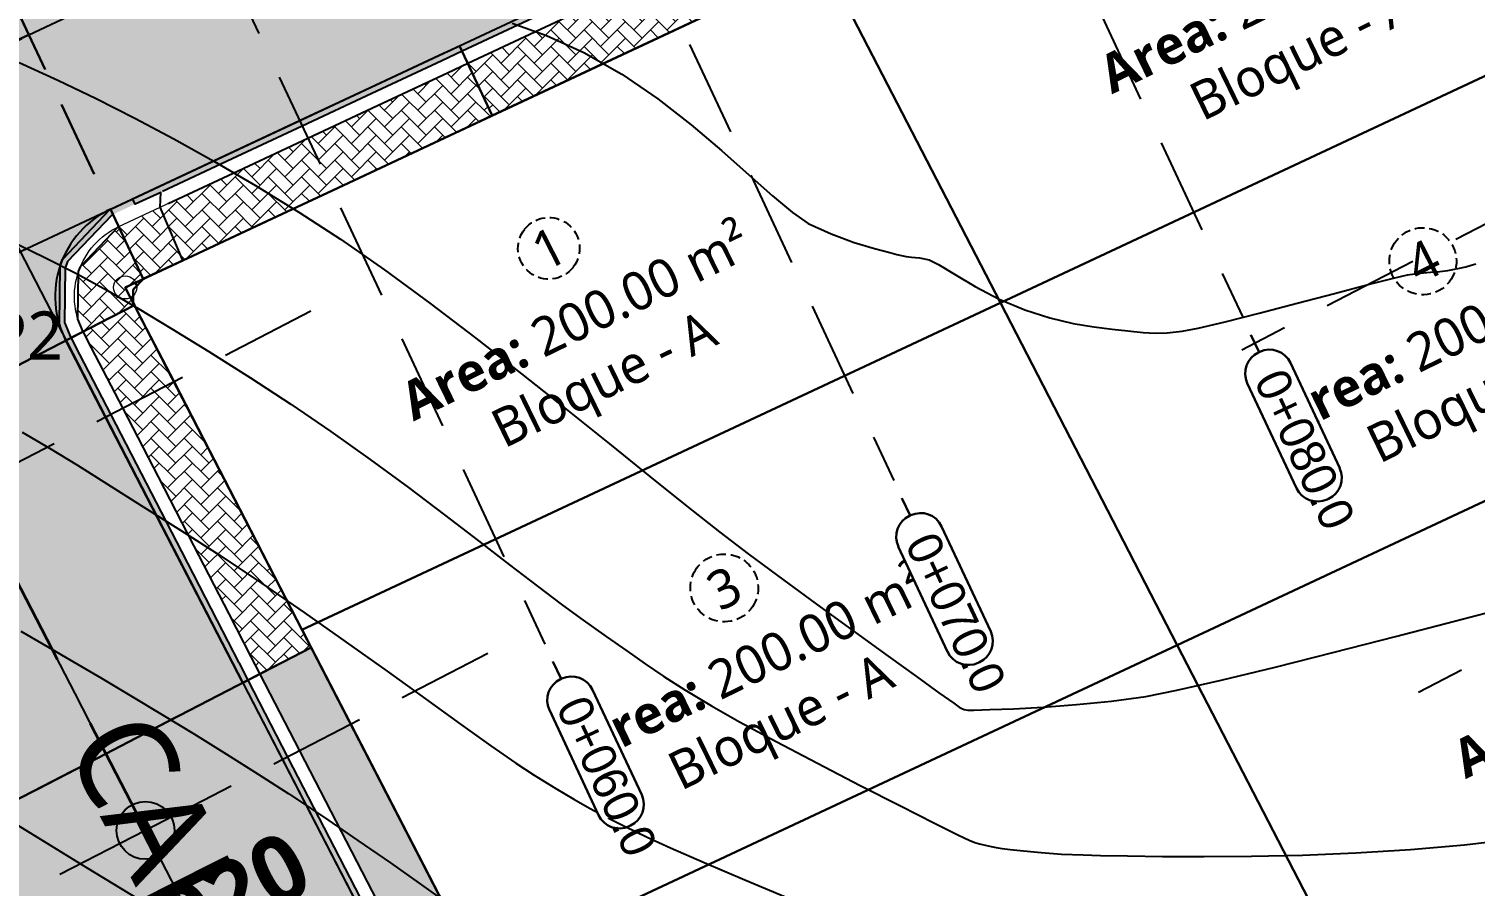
# Model space of a CAD drawing. Header units: millimetres. Extents: x 86 to 591881, y 99 to 1307229.
# Drawn here: x 590636.43 to 590673.96, y 1307055.26 to 1307077.51 of the extents above; entities that cross this region are included whole.
import ezdxf
from ezdxf.enums import TextEntityAlignment as Align

# ---------------------------------------------------------------- set-up
doc = ezdxf.new("R2010")
doc.units = ezdxf.units.MM
for name, pattern in [('CENTER2', [1.125, 0.75, -0.125, 0.125, -0.125]), ('DASHED', [0.75, 0.5, -0.25]), ('DASHED2', [0.375, 0.25, -0.125]), ('HIDDEN', [0.375, 0.25, -0.125])]:
    doc.linetypes.add(name, pattern=pattern)
for name, color, linetype, lineweight in [('_BLOQUES', 9, 'Continuous', 20), ('_BORDILLOS Y CUNETAS', 252, 'Continuous', 20), ('_TEXTO', 3, 'Continuous', 25), ('COTAS', 40, 'Continuous', 5), ('CUADROS', 9, 'Continuous', 20)]:
    doc.layers.add(name, color=color, linetype=linetype, lineweight=lineweight)
for name, color, linetype in [('_BREAKLINES CORRIDOR', 7, 'Continuous'), ('C-PROP-LINE', 230, 'Continuous'), ('C-PROP-TEXT', 92, 'Continuous'), ('C-ROAD', 7, 'Continuous'), ('C-ROAD-CORR-BNDY', 1, 'CENTER2'), ('C-ROAD-CORR-PATT', 150, 'Continuous'), ('C-ROAD-SAMP', 150, 'HIDDEN'), ('C-ROAD-SAMP-TEXT', 11, 'Continuous'), ('C-ROAD-STAN-MAJR', 11, 'Continuous'), ('C-TINN-BNDY', 110, 'Continuous'), ('C-TOPO-FEAT', 94, 'Continuous'), ('C-TOPO-MAJR', 9, 'Continuous'), ('C-TOPO-MAJR-N', 92, 'Continuous'), ('C-TOPO-MINR', 8, 'Continuous')]:
    doc.layers.add(name, color=color, linetype=linetype)
doc.styles.add('ST - ETIQUETAS', font='', dxfattribs={"height": 2.5})
doc.styles.get("Standard").update_dxf_attribs({"font": 'simplex.shx'})
doc.styles.get('ST - ETIQUETAS').set_extended_font_data('Roboto Thin')

# ---------------------------------------------------------------- blocks, each defined once
blk = doc.blocks.new('MARCA ESTACION')
h = blk.add_hatch(color=7)
h.dxf.hatch_style = 1
h.paths.add_polyline_path([(-3, 0), (0, 0), (0, 3, 0.414214)])
h.paths.add_polyline_path([(3, 0), (0, 0), (0, -3, 0.414214)])
at = {"true_color": 0xffffff}
h = blk.add_hatch(color=7, dxfattribs=at)
h.dxf.hatch_style = 1
h.paths.add_polyline_path([(0, 3), (0, 0), (3, 0, 0.414214)])
h.paths.add_polyline_path([(0, 0), (-3, 0, 0.414214), (0, -3)])
at = {"color": 7, "lineweight": 20}
for points in [[(0, 4), (0, -4)], [(-4, 0), (4, 0)]]:
    blk.add_lwpolyline(points, dxfattribs=at)
at = {"color": 7}
blk.add_circle((0, 0), 3, dxfattribs=at)

msp = doc.modelspace()

# ---------------------------------------------------------------- hatches: boundary and pattern name
at = {"layer": 'C-ROAD-CORR-PATT', "linetype": 'Continuous', "lineweight": 5}
for color, points in [(251, [(590645.485, 1307081.598), (590659.447, 1307088.136), (590662.718, 1307089.668), (590664.839, 1307085.14), (590661.567, 1307083.608), (590647.606, 1307077.07), (590645.485, 1307081.598)]), (3, [(590647.606, 1307077.07), (590661.567, 1307083.608), (590664.839, 1307085.14), (590664.902, 1307085.004), (590661.631, 1307083.472), (590647.669, 1307076.934), (590647.606, 1307077.07)]), (251, [(590636.429, 1307077.357), (590637.712, 1307077.958), (590639.523, 1307078.806), (590641.334, 1307079.654), (590643.146, 1307080.502), (590644.957, 1307081.351), (590645.485, 1307081.598), (590647.606, 1307077.07), (590647.077, 1307076.823), (590645.266, 1307075.974), (590643.455, 1307075.126), (590641.644, 1307074.278), (590639.833, 1307073.43), (590638.55, 1307072.829), (590636.429, 1307077.357)]), (3, [(590638.55, 1307072.829), (590639.833, 1307073.43), (590641.644, 1307074.278), (590643.455, 1307075.126), (590645.266, 1307075.974), (590647.077, 1307076.823), (590647.606, 1307077.07), (590647.669, 1307076.934), (590647.141, 1307076.687), (590645.33, 1307075.839), (590643.519, 1307074.99), (590641.707, 1307074.142), (590639.896, 1307073.294), (590638.613, 1307072.693), (590638.55, 1307072.829)]), (3, [(590637.389, 1307069.417), (590637.222, 1307069.823), (590637.222, 1307069.826), (590637.239, 1307071.359), (590637.243, 1307071.37), (590637.303, 1307071.528), (590637.304, 1307071.531), (590637.305, 1307071.533), (590638.528, 1307072.819), (590638.55, 1307072.829), (590638.613, 1307072.693), (590638.593, 1307072.683), (590637.443, 1307071.475), (590637.442, 1307071.473), (590637.441, 1307071.47), (590637.385, 1307071.322), (590637.381, 1307071.311), (590637.365, 1307069.87), (590637.366, 1307069.867), (590637.522, 1307069.486), (590637.389, 1307069.417)]), (3, [(590637.522, 1307069.486), (590637.633, 1307069.272), (590638.551, 1307067.495), (590639.469, 1307065.718), (590640.387, 1307063.941), (590641.305, 1307062.164), (590641.88, 1307061.051), (590641.881, 1307061.048), (590642.112, 1307060.602), (590641.979, 1307060.533), (590641.748, 1307060.98), (590641.746, 1307060.982), (590641.171, 1307062.095), (590640.253, 1307063.872), (590639.335, 1307065.649), (590638.417, 1307067.426), (590637.5, 1307069.203), (590637.389, 1307069.417), (590637.522, 1307069.486)]), (251, [(590633.835, 1307067.581), (590633.946, 1307067.367), (590634.864, 1307065.59), (590635.782, 1307063.813), (590636.7, 1307062.036), (590637.618, 1307060.259), (590638.193, 1307059.146), (590638.194, 1307059.144), (590638.425, 1307058.697), (590634.871, 1307056.861), (590634.64, 1307057.308), (590634.639, 1307057.31), (590634.064, 1307058.423), (590633.146, 1307060.2), (590632.228, 1307061.977), (590631.31, 1307063.754), (590630.392, 1307065.531), (590630.281, 1307065.746), (590633.835, 1307067.581)]), (3, [(590642.112, 1307060.602), (590643.141, 1307058.61), (590652.32, 1307040.841), (590661.5, 1307023.073), (590666.974, 1307012.477), (590666.975, 1307012.474), (590667.247, 1307011.948), (590667.114, 1307011.879), (590666.842, 1307012.405), (590666.841, 1307012.408), (590661.367, 1307023.004), (590652.187, 1307040.773), (590643.007, 1307058.542), (590641.979, 1307060.533), (590642.112, 1307060.602)]), (251, [(590638.425, 1307058.697), (590639.454, 1307056.706), (590648.633, 1307038.937), (590657.813, 1307021.168), (590663.287, 1307010.572), (590663.288, 1307010.57), (590663.56, 1307010.043), (590660.006, 1307008.207), (590659.734, 1307008.734), (590659.733, 1307008.736), (590654.259, 1307019.332), (590645.079, 1307037.101), (590635.9, 1307054.87), (590634.871, 1307056.861), (590638.425, 1307058.697)])]:
    msp.add_hatch(color=color, dxfattribs=at).paths.add_polyline_path(points, flags=0)
at = {"layer": 'C-ROAD-CORR-PATT', "linetype": 'Continuous', "lineweight": 5, "true_color": 0x898989}
for points in [[(590634.309, 1307081.885), (590635.592, 1307082.486), (590637.403, 1307083.334), (590639.214, 1307084.182), (590641.025, 1307085.03), (590642.836, 1307085.879), (590643.365, 1307086.126), (590645.485, 1307081.598), (590644.957, 1307081.351), (590643.146, 1307080.502), (590641.334, 1307079.654), (590639.523, 1307078.806), (590637.712, 1307077.958), (590636.429, 1307077.357), (590634.309, 1307081.885)], [(590622.527, 1307076.368), (590622.913, 1307076.548), (590624.724, 1307077.397), (590626.535, 1307078.245), (590627.143, 1307078.529), (590628.347, 1307079.093), (590630.158, 1307079.941), (590631.969, 1307080.789), (590633.78, 1307081.638), (590634.309, 1307081.885), (590636.429, 1307077.357), (590635.901, 1307077.11), (590634.09, 1307076.261), (590632.278, 1307075.413), (590630.467, 1307074.565), (590629.263, 1307074.001), (590628.656, 1307073.717), (590626.845, 1307072.869), (590625.033, 1307072.02), (590624.647, 1307071.839), (590622.527, 1307076.368)], [(590633.835, 1307067.581), (590633.306, 1307068.605), (590633.302, 1307068.612), (590630.763, 1307073.528), (590630.733, 1307073.585), (590630.283, 1307074.458), (590630.274, 1307074.474), (590630.289, 1307074.481), (590636.363, 1307077.326), (590636.429, 1307077.357), (590638.55, 1307072.829), (590638.528, 1307072.819), (590637.305, 1307071.533), (590637.304, 1307071.531), (590637.303, 1307071.528), (590637.243, 1307071.37), (590637.239, 1307071.359), (590637.222, 1307069.826), (590637.222, 1307069.823), (590637.389, 1307069.417), (590633.835, 1307067.581)], [(590637.389, 1307069.417), (590637.5, 1307069.203), (590638.417, 1307067.426), (590639.335, 1307065.649), (590640.253, 1307063.872), (590641.171, 1307062.095), (590641.746, 1307060.982), (590641.748, 1307060.98), (590641.979, 1307060.533), (590638.425, 1307058.697), (590638.194, 1307059.144), (590638.193, 1307059.146), (590637.618, 1307060.259), (590636.7, 1307062.036), (590635.782, 1307063.813), (590634.864, 1307065.59), (590633.946, 1307067.367), (590633.835, 1307067.581), (590637.389, 1307069.417)], [(590641.979, 1307060.533), (590643.007, 1307058.542), (590652.187, 1307040.773), (590661.367, 1307023.004), (590666.841, 1307012.408), (590666.842, 1307012.405), (590667.114, 1307011.879), (590663.56, 1307010.043), (590663.288, 1307010.57), (590663.287, 1307010.572), (590657.813, 1307021.168), (590648.633, 1307038.937), (590639.454, 1307056.706), (590638.425, 1307058.697), (590641.979, 1307060.533)]]:
    msp.add_hatch(color=252, dxfattribs=at).paths.add_polyline_path(points, flags=0)
at = {"layer": 'C-ROAD-CORR-PATT', "linetype": 'Continuous', "lineweight": 5}
h = msp.add_hatch(dxfattribs=at)
h.set_pattern_fill('AR-HBONE', color=30, scale=0.003, style=0)
h.set_pattern_definition([(45, (590647.81773, 1307076.6171), (0, 0.4310523), [0.9144, -0.3048]), (135, (590648.03326, 1307076.83263), (4e-17, 0.4310523), [0.9144, -0.3048])])
h.paths.add_polyline_path([(590647.818, 1307076.617), (590661.779, 1307083.155), (590665.051, 1307084.687), (590665.687, 1307083.329), (590662.415, 1307081.797), (590648.454, 1307075.259), (590647.818, 1307076.617)], flags=0)
h = msp.add_hatch(dxfattribs=at)
h.set_pattern_fill('AR-HBONE', color=30, scale=0.003, style=0)
h.set_pattern_definition([(45, (590638.7616, 1307072.3761), (0, 0.431052), [0.9144, -0.3048]), (135, (590638.9771, 1307072.59162), (4e-17, 0.431052), [0.9144, -0.3048])])
h.paths.add_polyline_path([(590638.762, 1307072.376), (590640.045, 1307072.977), (590641.856, 1307073.825), (590643.667, 1307074.673), (590645.478, 1307075.522), (590647.29, 1307076.37), (590647.818, 1307076.617), (590648.454, 1307075.259), (590647.926, 1307075.011), (590646.114, 1307074.163), (590644.303, 1307073.315), (590642.492, 1307072.467), (590640.681, 1307071.619), (590639.398, 1307071.018), (590638.762, 1307072.376)], flags=0)
h = msp.add_hatch(dxfattribs=at)
h.set_pattern_fill('AR-HBONE', color=30, scale=0.003, style=0)
h.set_pattern_definition([(45, (590637.8329, 1307069.6469), (0, 0.431052), [0.9144, -0.3048]), (135, (590638.04843, 1307069.86242), (4e-17, 0.431052), [0.9144, -0.3048])])
h.paths.add_polyline_path([(590637.833, 1307069.647), (590637.7, 1307069.971), (590637.699, 1307069.973), (590637.713, 1307071.2), (590637.716, 1307071.209), (590637.764, 1307071.335), (590637.765, 1307071.337), (590637.766, 1307071.34), (590638.744, 1307072.368), (590638.762, 1307072.376), (590639.398, 1307071.018), (590639.393, 1307071.016), (590639.149, 1307070.759), (590639.149, 1307070.758), (590639.148, 1307070.757), (590639.136, 1307070.726), (590639.136, 1307070.724), (590639.132, 1307070.417), (590639.132, 1307070.416), (590639.166, 1307070.335), (590637.833, 1307069.647)], flags=0)
h = msp.add_hatch(dxfattribs=at)
h.set_pattern_fill('AR-HBONE', color=30, scale=0.003, style=0)
h.set_pattern_definition([(45, (590639.16557, 1307070.33537), (0, 0.431052), [0.9144, -0.3048]), (135, (590639.3811, 1307070.5509), (4e-17, 0.431052), [0.9144, -0.3048])])
h.paths.add_polyline_path([(590639.166, 1307070.335), (590639.276, 1307070.121), (590640.194, 1307068.344), (590641.112, 1307066.567), (590642.03, 1307064.79), (590642.948, 1307063.013), (590643.523, 1307061.9), (590643.525, 1307061.898), (590643.755, 1307061.451), (590642.423, 1307060.762), (590642.192, 1307061.209), (590642.191, 1307061.212), (590641.616, 1307062.325), (590640.698, 1307064.102), (590639.78, 1307065.879), (590638.862, 1307067.655), (590637.944, 1307069.432), (590637.833, 1307069.647), (590639.166, 1307070.335)], flags=0)
h = msp.add_hatch(dxfattribs=at)
h.set_pattern_fill('AR-HBONE', color=30, scale=0.003, style=0)
h.set_pattern_definition([(45, (590643.7554, 1307061.45093), (0, 0.4310523), [0.9144, -0.3048]), (135, (590643.97094, 1307061.66645), (4e-17, 0.4310523), [0.9144, -0.3048])])
h.paths.add_polyline_path([(590643.755, 1307061.451), (590644.784, 1307059.46), (590653.964, 1307041.691), (590663.144, 1307023.922), (590668.617, 1307013.326), (590668.619, 1307013.323), (590668.891, 1307012.797), (590667.558, 1307012.109), (590667.286, 1307012.635), (590667.285, 1307012.638), (590661.811, 1307023.233), (590652.631, 1307041.002), (590643.452, 1307058.771), (590642.423, 1307060.762), (590643.755, 1307061.451)], flags=0)

# ---------------------------------------------------------------- linework, layer by layer
at = {"layer": '_BLOQUES', "color": 140, "linetype": 'Continuous', "lineweight": 25}
msp.add_polyline3d([(590638.927, 1307070.797, 0), (590675.179, 1307087.774, 0), (590702.712, 1307034.462, 0), (590666.46, 1307017.488, 0), (590638.927, 1307070.797, 0)], dxfattribs=at)
at = {"layer": '_BORDILLOS Y CUNETAS'}
for points in [[(590667.299, 1307011.504), (590637.388, 1307069.418, -0.425615), (590638.549, 1307072.829), (590673.895, 1307089.381, -0.402908), (590677.176, 1307088.264), (590708.207, 1307028.18)], [(590667.764, 1307011.695), (590637.833, 1307069.647, -0.425615), (590638.762, 1307072.376), (590674.107, 1307088.928, -0.402908), (590676.732, 1307088.035), (590707.751, 1307027.974)]]:
    msp.add_lwpolyline(points, format="xyb", dxfattribs=at)
at = {"layer": '_BREAKLINES CORRIDOR', "flags": 128}
msp.add_lwpolyline([(590669.157, 1307012.265), (590638.927, 1307070.797), (590675.179, 1307087.774), (590706.383, 1307027.354)], dxfattribs=at)
at = {"layer": 'C-PROP-LINE', "color": 4, "linetype": 'Continuous', "lineweight": 25}
for points in [[(590675.179, 1307087.774, 0), (590657.053, 1307079.286, 0), (590661.642, 1307070.401, 0), (590679.767, 1307078.889, 0), (590675.179, 1307087.774, 0)], [(590657.053, 1307079.286, 0), (590638.927, 1307070.797, 0), (590643.515, 1307061.913, 0), (590661.642, 1307070.4, 0), (590661.642, 1307070.401, 0), (590657.053, 1307079.286, 0)], [(590684.356, 1307070.004, 0), (590679.767, 1307078.889, 0), (590661.642, 1307070.401, 0), (590661.642, 1307070.4, 0), (590666.231, 1307061.516, 0), (590684.356, 1307070.004, 0)], [(590661.642, 1307070.4, 0), (590643.515, 1307061.913, 0), (590648.104, 1307053.028, 0), (590666.231, 1307061.515, 0), (590666.231, 1307061.516, 0), (590661.642, 1307070.4, 0)], [(590688.945, 1307061.119, 0), (590684.356, 1307070.004, 0), (590666.231, 1307061.516, 0), (590666.231, 1307061.515, 0), (590670.82, 1307052.63, 0), (590688.945, 1307061.119, 0)], [(590666.231, 1307061.515, 0), (590648.104, 1307053.028, 0), (590652.693, 1307044.143, 0), (590670.82, 1307052.63, 0), (590670.82, 1307052.63, 0), (590666.231, 1307061.515, 0)]]:
    msp.add_polyline3d(points, dxfattribs=at)
at = {"layer": 'C-PROP-TEXT', "color": 12, "linetype": 'DASHED2', "lineweight": 25, "extrusion": (0, 0, -1)}
for centre, radius, start, end in [((-590649.921, 1307071.812), 0.8, 38.2898, 218.2898), ((-590649.921, 1307071.812), 0.8, 218.2898, 38.2898), ((-590672.604, 1307071.477), 0.87, 26.7393, 206.7393), ((-590672.604, 1307071.477), 0.87, 206.7393, 26.7393), ((-590654.474, 1307062.998), 0.88, 27.7494, 207.7494), ((-590654.474, 1307062.998), 0.88, 207.7494, 27.7494)]:
    msp.add_arc(centre, radius, start, end, dxfattribs=at)
at = {"layer": 'C-ROAD', "color": 2, "linetype": 'HIDDEN', "lineweight": 35, "ltscale": 15, "flags": 128}
for points in [[(590586.998, 1307054.208), (590821.743, 1307164.14)], [(590630.274, 1307074.474), (590663.56, 1307010.043)]]:
    msp.add_lwpolyline(points, dxfattribs=at)
at = {"layer": 'C-ROAD', "color": 7, "linetype": 'Continuous', "lineweight": -3, "flags": 128}
for points in [[(590617.682, 1307063.056), (590647.636, 1307077.084)], [(590638.55, 1307072.829), (590647.606, 1307077.07)], [(590633.828, 1307076.31), (590641.987, 1307060.517)], [(590641.979, 1307060.533), (590637.389, 1307069.417)]]:
    msp.add_lwpolyline(points, dxfattribs=at)
msp.add_lwpolyline([(590638.55, 1307072.829, 0.425648), (590637.389, 1307069.417)], format="xyb", dxfattribs=at)
at = {"layer": 'C-ROAD-CORR-BNDY', "color": 166, "linetype": 'DASHED', "lineweight": 30, "ltscale": 4}
for points in [[(590648.454, 1307075.259), (590662.415, 1307081.797), (590665.687, 1307083.329), (590659.75, 1307096.008), (590656.478, 1307094.476), (590642.516, 1307087.937)], [(590639.398, 1307071.018), (590640.681, 1307071.619), (590642.492, 1307072.467), (590644.303, 1307073.315), (590646.114, 1307074.163), (590647.926, 1307075.011), (590648.454, 1307075.259), (590642.516, 1307087.937), (590641.988, 1307087.69), (590640.177, 1307086.842), (590638.366, 1307085.994), (590636.555, 1307085.145), (590634.743, 1307084.297), (590633.46, 1307083.696)], [(590624.647, 1307071.839), (590625.033, 1307072.02), (590626.845, 1307072.869), (590628.656, 1307073.717), (590629.263, 1307074.001), (590630.467, 1307074.565), (590632.278, 1307075.413), (590634.09, 1307076.261), (590635.901, 1307077.11), (590636.429, 1307077.357), (590633.46, 1307083.696), (590632.932, 1307083.449), (590631.121, 1307082.601), (590629.31, 1307081.752), (590627.498, 1307080.904), (590626.295, 1307080.341), (590625.687, 1307080.056), (590623.876, 1307079.208), (590622.065, 1307078.36), (590621.678, 1307078.179)], [(590639.166, 1307070.335), (590639.132, 1307070.416), (590639.132, 1307070.417), (590639.136, 1307070.724), (590639.136, 1307070.726), (590639.148, 1307070.757), (590639.149, 1307070.758), (590639.149, 1307070.759), (590639.393, 1307071.016), (590639.398, 1307071.018), (590636.429, 1307077.357), (590636.363, 1307077.326), (590630.289, 1307074.481), (590630.274, 1307074.474), (590630.283, 1307074.458), (590630.733, 1307073.585), (590630.763, 1307073.528), (590633.302, 1307068.612), (590633.306, 1307068.605), (590633.835, 1307067.581)], [(590628.504, 1307064.828), (590628.615, 1307064.613), (590629.533, 1307062.836), (590630.451, 1307061.059), (590631.369, 1307059.282), (590632.287, 1307057.505), (590632.862, 1307056.392), (590632.863, 1307056.39), (590633.094, 1307055.943), (590643.755, 1307061.451), (590643.525, 1307061.898), (590643.523, 1307061.9), (590642.948, 1307063.013), (590642.03, 1307064.79), (590641.112, 1307066.567), (590640.194, 1307068.344), (590639.276, 1307070.121), (590639.166, 1307070.335)], [(590633.094, 1307055.943), (590634.123, 1307053.952), (590643.303, 1307036.183), (590652.482, 1307018.414), (590657.956, 1307007.818), (590657.957, 1307007.816), (590658.229, 1307007.289), (590668.891, 1307012.797), (590668.619, 1307013.323), (590668.617, 1307013.326), (590663.144, 1307023.922), (590653.964, 1307041.691), (590644.784, 1307059.46), (590643.755, 1307061.451)]]:
    msp.add_lwpolyline(points, close=True, dxfattribs=at)
at = {"layer": 'C-ROAD-SAMP', "color": 1, "linetype": 'DASHED2', "lineweight": 25, "ltscale": 10}
for points in [[(590650.965, 1307106.249), (590659.447, 1307088.136), (590667.929, 1307070.024)], [(590641.909, 1307102.008), (590650.391, 1307083.895), (590658.873, 1307065.783)], [(590632.852, 1307097.767), (590641.334, 1307079.654), (590649.817, 1307061.542)], [(590703.443, 1307087.528), (590685.673, 1307078.35), (590667.903, 1307069.173)], [(590708.032, 1307078.643), (590690.262, 1307069.465), (590672.492, 1307060.288)], [(590643.748, 1307070.18), (590634.864, 1307065.59), (590625.979, 1307061)], [(590648.338, 1307061.295), (590639.454, 1307056.706), (590630.569, 1307052.116)]]:
    msp.add_lwpolyline(points, dxfattribs=at)
at = {"layer": 'C-TINN-BNDY', "color": 110, "linetype": 'Continuous', "lineweight": -3}
msp.add_polyline3d([(590662.415, 1307081.797, 460.58), (590648.454, 1307075.259, 460.387), (590647.926, 1307075.011, 460.374), (590646.114, 1307074.163, 460.327), (590644.303, 1307073.315, 460.276), (590642.492, 1307072.467, 460.22), (590640.681, 1307071.619, 460.159), (590639.398, 1307071.018, 459.36), (590639.393, 1307071.016, 459.357), (590639.149, 1307070.759, 459.107), (590639.149, 1307070.758, 459.107), (590639.148, 1307070.757, 459.106), (590639.136, 1307070.726, 459.06), (590639.136, 1307070.724, 459.057), (590639.132, 1307070.417, 458.801), (590639.132, 1307070.416, 458.801), (590639.166, 1307070.335, 458.747), (590639.276, 1307070.121, 458.856), (590640.194, 1307068.344, 458.763), (590641.112, 1307066.567, 458.671), (590642.03, 1307064.79, 458.578), (590642.948, 1307063.013, 458.485), (590643.523, 1307061.9, 458.427), (590643.525, 1307061.898, 458.427), (590643.755, 1307061.451, 458.404), (590644.784, 1307059.46, 459.154), (590653.964, 1307041.691, 458.227)], dxfattribs=at)
at = {"layer": 'C-TOPO-FEAT', "color": 94, "linetype": 'Continuous', "lineweight": -3, "flags": 128}
for points in [[(590647.606, 1307077.07), (590661.567, 1307083.608), (590664.839, 1307085.14)], [(590647.669, 1307076.934), (590661.631, 1307083.472), (590664.902, 1307085.004)], [(590647.818, 1307076.617), (590661.779, 1307083.155), (590665.051, 1307084.687)], [(590648.454, 1307075.259), (590662.415, 1307081.797), (590665.687, 1307083.329)], [(590636.429, 1307077.357), (590637.712, 1307077.958), (590639.523, 1307078.806), (590641.334, 1307079.654), (590643.146, 1307080.502), (590644.957, 1307081.351), (590645.485, 1307081.598)], [(590624.647, 1307071.839), (590625.033, 1307072.02), (590626.845, 1307072.869), (590628.656, 1307073.717), (590629.263, 1307074.001), (590630.467, 1307074.565), (590632.278, 1307075.413), (590634.09, 1307076.261), (590635.901, 1307077.11), (590636.429, 1307077.357)], [(590633.835, 1307067.581), (590633.306, 1307068.605), (590633.302, 1307068.612), (590630.763, 1307073.528), (590630.733, 1307073.585), (590630.283, 1307074.458), (590630.274, 1307074.474), (590630.289, 1307074.481), (590636.363, 1307077.326), (590636.429, 1307077.357)], [(590639.833, 1307073.43), (590641.644, 1307074.278), (590643.455, 1307075.126), (590645.266, 1307075.974), (590647.077, 1307076.823), (590647.606, 1307077.07)], [(590639.896, 1307073.294), (590641.707, 1307074.142), (590643.519, 1307074.99), (590645.33, 1307075.839), (590647.141, 1307076.687), (590647.669, 1307076.934)], [(590640.045, 1307072.977), (590641.856, 1307073.825), (590643.667, 1307074.673), (590645.478, 1307075.522), (590647.29, 1307076.37), (590647.818, 1307076.617)], [(590640.681, 1307071.619), (590642.492, 1307072.467), (590644.303, 1307073.315), (590646.114, 1307074.163), (590647.926, 1307075.011), (590648.454, 1307075.259)], [(590637.389, 1307069.417), (590637.222, 1307069.823), (590637.222, 1307069.826), (590637.239, 1307071.359), (590637.243, 1307071.37), (590637.303, 1307071.528), (590637.304, 1307071.531), (590637.305, 1307071.533), (590638.528, 1307072.819), (590638.55, 1307072.829)], [(590637.522, 1307069.486), (590637.366, 1307069.867), (590637.365, 1307069.87), (590637.381, 1307071.311), (590637.385, 1307071.322), (590637.441, 1307071.47), (590637.442, 1307071.473), (590637.443, 1307071.475), (590638.593, 1307072.683), (590638.613, 1307072.693)], [(590637.833, 1307069.647), (590637.7, 1307069.971), (590637.699, 1307069.973), (590637.713, 1307071.2), (590637.716, 1307071.209), (590637.764, 1307071.335), (590637.765, 1307071.337), (590637.766, 1307071.34), (590638.744, 1307072.368), (590638.762, 1307072.376)], [(590639.166, 1307070.335), (590639.132, 1307070.416), (590639.132, 1307070.417), (590639.136, 1307070.724), (590639.136, 1307070.726), (590639.148, 1307070.757), (590639.149, 1307070.758), (590639.149, 1307070.759), (590639.393, 1307071.016), (590639.398, 1307071.018)], [(590639.166, 1307070.335), (590639.276, 1307070.121), (590640.194, 1307068.344), (590641.112, 1307066.567), (590642.03, 1307064.79), (590642.948, 1307063.013), (590643.523, 1307061.9), (590643.525, 1307061.898), (590643.755, 1307061.451)], [(590637.389, 1307069.417), (590637.5, 1307069.203), (590638.417, 1307067.426), (590639.335, 1307065.649), (590640.253, 1307063.872), (590641.171, 1307062.095), (590641.746, 1307060.982), (590641.748, 1307060.98), (590641.979, 1307060.533)], [(590637.522, 1307069.486), (590637.633, 1307069.272), (590638.551, 1307067.495), (590639.469, 1307065.718), (590640.387, 1307063.941), (590641.305, 1307062.164), (590641.88, 1307061.051), (590641.881, 1307061.048), (590642.112, 1307060.602)], [(590637.833, 1307069.647), (590637.944, 1307069.432), (590638.862, 1307067.655), (590639.78, 1307065.879), (590640.698, 1307064.102), (590641.616, 1307062.325), (590642.191, 1307061.212), (590642.192, 1307061.209), (590642.423, 1307060.762)], [(590633.835, 1307067.581), (590633.946, 1307067.367), (590634.864, 1307065.59), (590635.782, 1307063.813), (590636.7, 1307062.036), (590637.618, 1307060.259), (590638.193, 1307059.146), (590638.194, 1307059.144), (590638.425, 1307058.697)], [(590643.755, 1307061.451), (590644.784, 1307059.46), (590653.964, 1307041.691), (590663.144, 1307023.922), (590668.617, 1307013.326), (590668.619, 1307013.323), (590668.891, 1307012.797)], [(590642.423, 1307060.762), (590643.452, 1307058.771), (590652.631, 1307041.002), (590661.811, 1307023.233), (590667.285, 1307012.638), (590667.286, 1307012.635), (590667.558, 1307012.109)], [(590641.979, 1307060.533), (590643.007, 1307058.542), (590652.187, 1307040.773), (590661.367, 1307023.004), (590666.841, 1307012.408), (590666.842, 1307012.405), (590667.114, 1307011.879)], [(590642.112, 1307060.602), (590643.141, 1307058.61), (590652.32, 1307040.841), (590661.5, 1307023.073), (590666.974, 1307012.477), (590666.975, 1307012.474), (590667.247, 1307011.948)], [(590638.425, 1307058.697), (590639.454, 1307056.706), (590648.633, 1307038.937), (590657.813, 1307021.168), (590663.287, 1307010.572), (590663.288, 1307010.57), (590663.56, 1307010.043)]]:
    msp.add_lwpolyline(points, dxfattribs=at)
at = {"layer": 'C-TOPO-MAJR', "color": 40, "linetype": 'Continuous', "lineweight": -3}
for points, elevation in [([(590648.972, 1307077.652), (590649.857, 1307077.336), (590650.826, 1307076.894), (590651.818, 1307076.328), (590652.75, 1307075.69), (590653.616, 1307075.018), (590654.406, 1307074.349), (590655.114, 1307073.721), (590655.729, 1307073.172), (590656.246, 1307072.739), (590656.654, 1307072.46), (590657.246, 1307072.184), (590657.845, 1307071.965), (590658.377, 1307071.804), (590658.77, 1307071.7), (590658.95, 1307071.656), (590659.072, 1307071.623), (590659.195, 1307071.596), (590659.331, 1307071.586), (590659.543, 1307071.569), (590659.788, 1307071.517), (590660.034, 1307071.389), (590660.446, 1307071.139), (590660.983, 1307070.822), (590661.606, 1307070.495), (590662.275, 1307070.212), (590662.927, 1307070.007), (590663.525, 1307069.865), (590664.064, 1307069.771), (590664.54, 1307069.71), (590664.948, 1307069.667), (590665.344, 1307069.628), (590665.656, 1307069.61), (590665.967, 1307069.619), (590666.361, 1307069.658), (590666.77, 1307069.739), (590667.469, 1307069.907), (590668.359, 1307070.132), (590669.34, 1307070.387), (590670.313, 1307070.642), (590671.181, 1307070.869), (590671.843, 1307071.039), (590672.201, 1307071.123), (590672.523, 1307071.17), (590672.8, 1307071.196), (590673.041, 1307071.214), (590673.254, 1307071.24), (590673.51, 1307071.288), (590673.72, 1307071.336), (590673.856, 1307071.372), (590673.982, 1307071.41)], 460), ([(590635.919, 1307072.02), (590636.826, 1307071.586), (590637.661, 1307071.158), (590638.465, 1307070.718), (590639.279, 1307070.245), (590640.142, 1307069.723), (590641.095, 1307069.131), (590642.179, 1307068.451), (590643.227, 1307067.772), (590644.267, 1307067.06), (590645.288, 1307066.332), (590646.276, 1307065.605), (590647.216, 1307064.896), (590648.097, 1307064.222), (590648.904, 1307063.599), (590649.625, 1307063.044), (590650.245, 1307062.575), (590650.752, 1307062.207), (590651.411, 1307061.742), (590651.945, 1307061.362), (590652.421, 1307061.028), (590652.902, 1307060.704), (590653.454, 1307060.352), (590654.143, 1307059.936), (590654.87, 1307059.524), (590655.819, 1307059.012), (590656.896, 1307058.447), (590658.004, 1307057.875), (590659.047, 1307057.343), (590659.93, 1307056.897), (590660.557, 1307056.584), (590660.832, 1307056.451), (590660.977, 1307056.396), (590661.096, 1307056.36), (590661.248, 1307056.322), (590661.401, 1307056.285), (590661.527, 1307056.261), (590661.686, 1307056.238), (590661.89, 1307056.213), (590662.241, 1307056.174), (590662.701, 1307056.131), (590663.23, 1307056.093), (590663.79, 1307056.068), (590664.238, 1307056.057), (590664.937, 1307056.042), (590665.847, 1307056.03), (590666.932, 1307056.026), (590668.156, 1307056.036), (590669.48, 1307056.066), (590670.868, 1307056.122), (590672.283, 1307056.209), (590673.688, 1307056.333), (590674.987, 1307056.486)], 459.5), ([(590636.218, 1307061.875), (590636.918, 1307061.474), (590637.587, 1307061.084), (590638.316, 1307060.654), (590639.091, 1307060.192), (590639.899, 1307059.705), (590640.725, 1307059.2), (590641.555, 1307058.685), (590642.375, 1307058.168), (590643.171, 1307057.656), (590644.073, 1307057.058), (590644.967, 1307056.448), (590645.809, 1307055.861), (590646.555, 1307055.334), (590647.158, 1307054.903)], 459)]:
    msp.add_lwpolyline(points, dxfattribs=dict(at, elevation=elevation))
at = {"layer": 'C-TOPO-MAJR-N', "color": 92, "linetype": 'Continuous', "lineweight": -3, "elevation": 460}
msp.add_lwpolyline([(590640.426, 1307071.499), (590640.313, 1307071.764), (590639.838, 1307072.88), (590639.855, 1307073.26), (590639.184, 1307072.96), (590639.149, 1307073.036), (590639.12, 1307073.096), (590639.833, 1307073.43), (590639.951, 1307073.485), (590641.644, 1307074.278), (590642.041, 1307074.464), (590643.455, 1307075.126), (590644.103, 1307075.429), (590645.266, 1307075.974), (590646.138, 1307076.382), (590647.077, 1307076.822), (590647.368, 1307076.959), (590647.606, 1307077.07), (590661.398, 1307083.529)], dxfattribs=at)
at = {"layer": 'C-TOPO-MINR', "color": 44, "linetype": 'Continuous', "lineweight": -3}
for points, elevation in [([(590636.18, 1307076.635), (590637.18, 1307076.176), (590638.175, 1307075.698), (590639.175, 1307075.193), (590640.19, 1307074.653), (590641.231, 1307074.072), (590642.309, 1307073.441), (590643.434, 1307072.753), (590644.517, 1307072.047), (590645.657, 1307071.25), (590646.833, 1307070.388), (590648.025, 1307069.482), (590649.213, 1307068.556), (590650.375, 1307067.634), (590651.492, 1307066.738), (590652.542, 1307065.892), (590653.506, 1307065.119), (590654.362, 1307064.442), (590655.091, 1307063.885), (590656.019, 1307063.199), (590656.963, 1307062.508), (590657.88, 1307061.84), (590658.729, 1307061.226), (590659.465, 1307060.696), (590660.046, 1307060.279), (590660.429, 1307060.005), (590660.572, 1307059.903), (590660.639, 1307059.868), (590660.698, 1307059.84), (590660.796, 1307059.828), (590660.95, 1307059.83), (590661.363, 1307059.841), (590661.981, 1307059.864), (590662.75, 1307059.906), (590663.615, 1307059.97), (590664.52, 1307060.061), (590665.411, 1307060.185), (590666.221, 1307060.344), (590667.372, 1307060.606), (590668.767, 1307060.944), (590670.306, 1307061.33), (590671.892, 1307061.736), (590673.427, 1307062.135), (590674.813, 1307062.5)], 459.75), ([(590636.253, 1307067.039), (590636.964, 1307066.626), (590637.686, 1307066.182), (590638.465, 1307065.69), (590639.342, 1307065.134), (590640.362, 1307064.496), (590641.391, 1307063.84), (590642.469, 1307063.121), (590643.569, 1307062.364), (590644.662, 1307061.595), (590645.722, 1307060.838), (590646.72, 1307060.12), (590647.628, 1307059.466), (590648.42, 1307058.9), (590649.067, 1307058.448), (590649.541, 1307058.136), (590650.104, 1307057.79), (590650.566, 1307057.514), (590650.98, 1307057.279), (590651.401, 1307057.055), (590651.882, 1307056.815), (590652.477, 1307056.528), (590653.082, 1307056.252), (590653.952, 1307055.873), (590655.011, 1307055.422), (590656.184, 1307054.931)], 459.25), ([(590635.169, 1307057.429), (590636.457, 1307056.643), (590637.924, 1307055.747), (590639.485, 1307054.791)], 458.75)]:
    msp.add_lwpolyline(points, dxfattribs=dict(at, elevation=elevation))
at = {"layer": 'COTAS'}
msp.add_circle((590638.927, 1307070.797), 0.3, dxfattribs=at)

# ---------------------------------------------------------------- block references
at = {"layer": 'C-ROAD-STAN-MAJR', "color": 11, "linetype": 'Continuous', "lineweight": -3, "xscale": 0.25, "yscale": 0.25, "zscale": 0.25, "rotation": 297.3215843320451}
msp.add_blockref('MARCA ESTACION', (590639.454, 1307056.706), dxfattribs=at)

# ---------------------------------------------------------------- texts
at = {"layer": '_TEXTO', "style": 'ST - ETIQUETAS'}
msp.add_text('CALLE SECUNDARIA # 1', height=2.5, rotation=296.7711, dxfattribs=at).set_placement((590645.46, 1307042.821), align=Align.CENTER)
at = {"layer": 'C-PROP-TEXT', "color": 92, "linetype": 'Continuous', "lineweight": -3, "char_height": 1, "attachment_point": 2, "rotation": 26, "style": 'ST - ETIQUETAS'}
for insert in [(590668.52, 1307078.863), (590650.394, 1307070.374), (590673.109, 1307069.978), (590654.983, 1307061.489), (590677.697, 1307061.092)]:
    msp.add_mtext('{\\fRoboto Thin|b1|i0|c0|p2;\\C18;\\c0;Area:\\C0; \\fRoboto Thin|b0|i0|c0|p2;\\C178;\\c4980736;200.00 m²\\PBloque - A}', dxfattribs=dict(at, insert=insert))
at = {"layer": 'C-PROP-TEXT', "color": 2, "linetype": 'Continuous', "lineweight": -3, "char_height": 1, "attachment_point": 8, "rotation": 27, "style": 'ST - ETIQUETAS'}
for s, insert in [('{\\fRoboto Black|b0|i0|c0|p2;1}', (590650.148, 1307071.367)), ('{\\fRoboto Black|b0|i0|c0|p2;4}', (590672.831, 1307071.032)), ('{\\fRoboto Black|b0|i0|c0|p2;3}', (590654.707, 1307062.54))]:
    msp.add_mtext(s, dxfattribs=dict(at, insert=insert))
at = {"layer": 'C-ROAD-STAN-MAJR', "color": 7, "linetype": 'Continuous', "lineweight": -3, "insert": (590640.601, 1307054.484), "char_height": 1.75, "attachment_point": 5, "rotation": 27.3216}
msp.add_mtext('{\\fRoboto Black|b1|i0|c0|p2;\\C18;\\c0;0+020}', dxfattribs=at)
at = {"layer": 'CUADROS', "style": 'ST - ETIQUETAS'}
msp.add_text('P2', height=1.25, dxfattribs=at).set_placement((590636.354, 1307069.55), align=Align.MIDDLE_CENTER)

# ---------------------------------------------------------------- next in the draw order: texts
at = {"layer": 'C-ROAD-SAMP-TEXT', "color": 194, "linetype": 'Continuous', "lineweight": -3, "char_height": 0.9, "width": 3.04168, "attachment_point": 4, "rotation": 295.0938, "bg_fill": 3, "box_fill_scale": 1.166667, "bg_fill_color": 256, "bg_fill_true_color": 13158600, "bg_fill_transparency": 0}
for s, insert in [('{\\fFreestyle Script|b0|i0|c0|p66;\\C196;\\c8323135;0+080.0}', (590668.607, 1307068.575)), ('{\\fFreestyle Script|b0|i0|c0|p66;\\C196;\\c8323135;0+070.0}', (590659.551, 1307064.334)), ('{\\fFreestyle Script|b0|i0|c0|p66;\\C196;\\c8323135;0+060.0}', (590650.495, 1307060.093))]:
    msp.add_mtext(s, dxfattribs=dict(at, insert=insert))

# ---------------------------------------------------------------- next in the draw order: linework, layer by layer
at = {"layer": 'C-ROAD-SAMP-TEXT', "color": 194, "linetype": 'Continuous', "lineweight": 30}
for p, q in [((590668.141, 1307069.571), (590668.353, 1307069.118)), ((590668.37, 1307069.126), (590668.336, 1307069.111)), ((590670.445, 1307066.11), (590669.167, 1307068.837)), ((590668.047, 1307068.313), (590669.325, 1307065.585)), ((590659.085, 1307065.33), (590659.297, 1307064.877)), ((590670.122, 1307065.297), (590670.156, 1307065.312)), ((590659.313, 1307064.885), (590659.28, 1307064.87)), ((590661.388, 1307061.869), (590660.111, 1307064.596)), ((590658.991, 1307064.072), (590660.268, 1307061.344)), ((590650.029, 1307061.089), (590650.241, 1307060.636)), ((590661.066, 1307061.055), (590661.099, 1307061.071)), ((590650.257, 1307060.644), (590650.224, 1307060.629)), ((590652.332, 1307057.628), (590651.055, 1307060.355)), ((590649.935, 1307059.831), (590651.212, 1307057.103)), ((590652.01, 1307056.814), (590652.043, 1307056.83))]:
    msp.add_line(p, q, dxfattribs=at)
for centre, start, end in [((590668.591, 1307068.567), 115.0938, 205.0938), ((590668.624, 1307068.583), 25.0938, 115.0938), ((590669.901, 1307065.855), 295.0938, 25.0938), ((590669.868, 1307065.84), 205.0938, 295.0938), ((590659.535, 1307064.326), 115.0938, 205.0938), ((590659.568, 1307064.342), 25.0938, 115.0938), ((590660.845, 1307061.614), 295.0938, 25.0938), ((590660.812, 1307061.599), 205.0938, 295.0938), ((590650.512, 1307060.101), 25.0938, 115.0938), ((590650.478, 1307060.085), 115.0938, 205.0938), ((590651.789, 1307057.373), 295.0938, 25.0938), ((590651.756, 1307057.358), 205.0938, 295.0938)]:
    msp.add_arc(centre, 0.6, start, end, dxfattribs=at)

doc.saveas('drawing.dxf')
